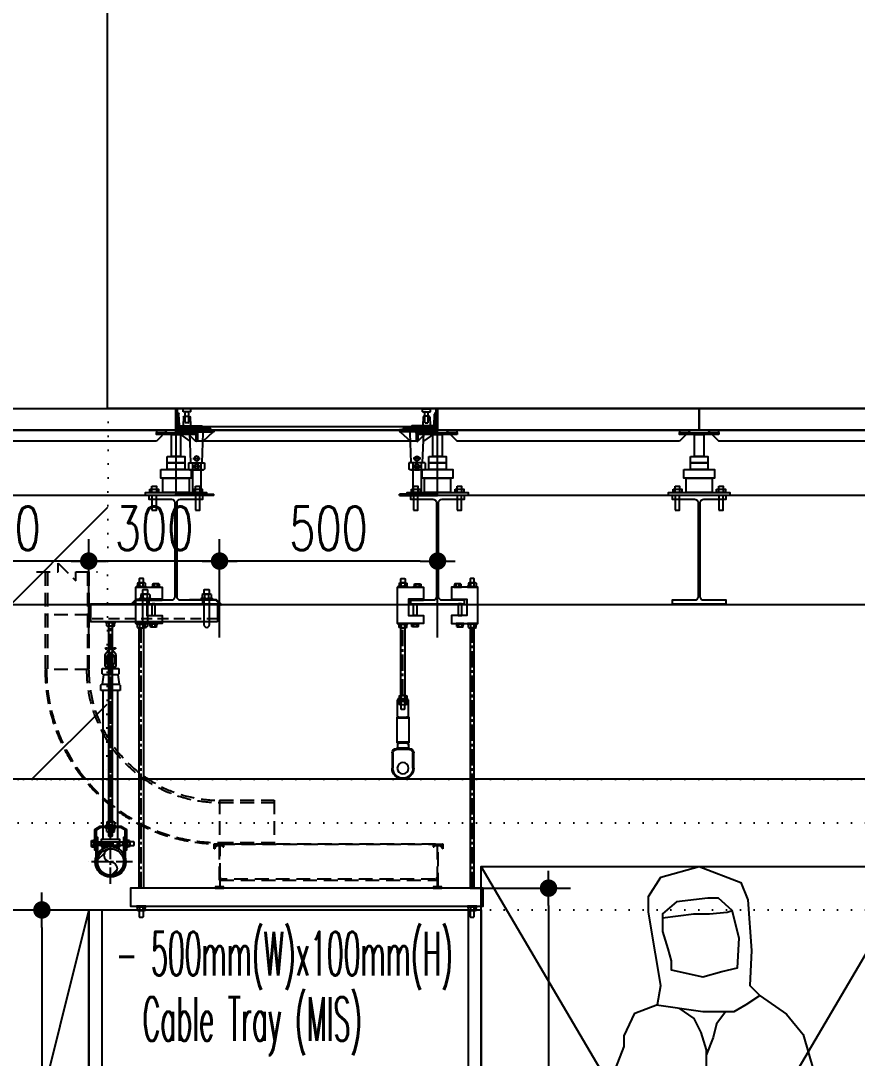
# Model space of a CAD drawing. Header units: millimetres. Extents: x -192235 to 515711, y 45168 to 947868.
# Drawn here: x 142844 to 144763, y 465210 to 467589 of the extents above; entities that cross this region are included whole.
import ezdxf
from ezdxf.enums import TextEntityAlignment as Align

# ---------------------------------------------------------------- set-up
doc = ezdxf.new("R2010")
doc.units = ezdxf.units.MM
doc.header["$LTSCALE"] = 1000
doc.header["$PDMODE"] = 1
for name, pattern in [('CENTER2', [1.125, 0.75, -0.125, 0.125, -0.125]), ('DOT2', [3.175, 0, -3.175]), ('HIDDEN', [0.375, 0.25, -0.125]), ('HIDDEN2', [4.7625, 3.175, -1.5875]), ('TPH12-SEC-@20-1$0$CENTERK5', [6.916, 6.667, -0.083, 0.083, -0.083])]:
    doc.linetypes.add(name, pattern=pattern)
for name, color, linetype in [('0-LEVEL LINE', 4, 'DOT2'), ('0-tool', 1, 'Continuous'), ('eq-IT', 140, 'Continuous'), ('FS-EQ', 10, 'Continuous'), ('FS-LINE', 10, 'Continuous'), ('FS-Support-1', 2, 'Continuous'), ('Hook-up', 130, 'HIDDEN2'), ('LED-Light-L25', 7, 'Continuous'), ('LIGHTING', 2, 'Continuous'), ('LIGHTING-W', 7, 'Continuous'), ('M-DIM', 1, 'Continuous'), ('M-TXT', 3, 'Continuous'), ('man', 7, 'Continuous'), ('SM-SEC-Cm$0$SUPPORT', 2, 'Continuous'), ('SUPPORT', 2, 'Continuous'), ('TPH12-SEC-@20-1$0$H-SIN', 252, 'TPH12-SEC-@20-1$0$CENTERK5'), ('TPH12-SEC-@20-1$0$KABE1', 252, 'Continuous'), ('TPH12-SEC-@20-1$0$SIAGE1', 252, 'Continuous'), ('TPH12-SEC-@20-1$0$STEEL-NEDA', 252, 'Continuous'), ('TPH12-SEC-@20-1$0$STEEL3', 252, 'Continuous'), ('TPH12-SEC-@20-1$0$TEXT2', 252, 'Continuous'), ('TPH12-SEC-@20-1$0$フリーアクセス', 252, 'Continuous'), ('WY-J-D', 2, 'Continuous'), ('WY-J-U', 2, 'Continuous'), ('YCD-Xfa-Sec-24$0$Raised Floor', 1, 'Continuous')]:
    doc.layers.add(name, color=color, linetype=linetype)
doc.styles.add('aa-txt', font='simplex.shx', dxfattribs={"width": 0.7, "bigfont": 'chineset.shx'})
doc.styles.add('ROMAND', font='romand', dxfattribs={"height": 5})
doc.styles.add('TPH12-SEC-@20-1$0$TEXT', font='romans.shx', dxfattribs={"width": 0.85, "bigfont": 'BIGFONT.shx'})
doc.dimstyles.new('50-DIM', dxfattribs={"dimscale": 50, "dimtxt": 2, "dimasz": 0.8, "dimexe": 1, "dimexo": 1, "dimgap": 0.5, "dimtad": 1, "dimdec": 0, "dimdsep": 46, "dimtxsty": 'aa-txt', "dimblk": 'DOT', "dimcen": 5, "dimclrd": 256, "dimclre": 256, "dimclrt": 256, "dimadec": 0, "dimazin": 0, "dimtfac": 1, "dimtdec": 0, "dimtix": 1, "dimtmove": 2, "dimatfit": 3, "dimldrblk": 'DOT', "dimfxl": 1, "dimtolj": 1, "dimtzin": 0, "dimarcsym": 0})

# ---------------------------------------------------------------- blocks, each defined once
blk = doc.blocks.new('TPH12-SEC-@20-1$0$ペデスタルB')
at = {"layer": 'TPH12-SEC-@20-1$0$フリーアクセス'}
for p, q in [((-31, -1), (-30, 0)), ((-30, 0), (-14, 0)), ((-14, 0), (-13, -1)), ((-31, -1), (-13, -1)), ((-31, -8), (-31, -1)), ((-31, -8), (-13, -8)), ((-29.6, -19.9), (-30.4, -39)), ((-16.4, -18), (-27.6, -18)), ((-26, -10.5), (-25.5, -10)), ((-26, -32), (-26, -10.5)), ((-25.5, -10), (-25.5, -8.4)), ((-18.4, -10), (-18.4, -8.4)), ((-18, -10.5), (-18.4, -10)), ((-18, -32), (-18, -10.5)), ((-14.4, -19.9), (-13.6, -39)), ((-13, -8), (-13, -1)), ((-4.7, -39), (-3.6, -12.9)), ((0, -42.6), (0, 0)), ((0, 0), (3.2, 0)), ((0, -40), (0, -0.5)), ((3.2, 0), (3.2, -42.6)), ((-3.2, -45.8), (-76.8, -45.8)), ((-76.8, -49), (-76.8, -45.8)), ((-25, -33), (-26, -32)), ((-25, -33), (-19, -33)), ((-18, -32), (-19, -33)), ((-84, -49), (-84, -52)), ((3.2, -49), (-84, -49)), ((3.2, -50), (-84, -50)), ((1.2, -54), (-82.2, -54)), ((-81.7, -54.2), (-59.1, -74.7)), ((-76.8, -49), (-3.3, -49)), ((-57, -125), (-59.4, -55.9)), ((-46, -56), (-46, -74)), ((-42, -56), (-42, -74)), ((-31, -125), (-28.6, -55.9)), ((1.2, -54), (-28.9, -74.7)), ((3.2, -52), (3.2, -49)), ((-35.3, -115), (-52.6, -115)), ((-49, -112.1), (-44, -109.2)), ((-49, -117.9), (-49, -112.1)), ((-44, -120.7), (-49, -117.9)), ((-44, -109.2), (-39, -112.1)), ((-39, -117.9), (-44, -120.7)), ((-39, -112.1), (-39, -117.9)), ((-62.5, -125), (-62.5, -139.5)), ((-25.5, -125), (-62.5, -125)), ((-59.9, -141), (-62.5, -139.5)), ((-28.1, -141), (-59.9, -141)), ((-53.5, -125), (-53.5, -139.4)), ((-53.5, -141), (-53.5, -193.8)), ((-53, -133), (-35.1, -133)), ((-49, -130.1), (-44, -127.2)), ((-49, -135.9), (-49, -130.1)), ((-44, -138.7), (-49, -135.9)), ((-44, -127.2), (-39, -130.1)), ((-39, -135.9), (-44, -138.7)), ((-39, -130.1), (-39, -135.9)), ((-34.5, -125), (-34.5, -139.4)), ((-34.5, -141), (-34.5, -193.8)), ((-28.1, -141), (-25.5, -139.5)), ((-25.5, -125), (-25.5, -139.5)), ((-84, -200), (-84, -196.8)), ((3.2, -196.8), (-84, -196.8)), ((-84, -200), (3.2, -200)), ((-56.5, -196.8), (-53.5, -193.8)), ((-53.5, -193.8), (-34.5, -193.8)), ((-31.5, -196.8), (-34.5, -193.8)), ((3.2, -200), (3.2, -196.8))]:
    blk.add_line(p, q, dxfattribs=at)
blk.add_lwpolyline([(-4, -40), (-56, -40), (-56, -46), (-4, -46)], close=True, dxfattribs=at)
for centre in [(-44, -115), (-44, -133)]:
    blk.add_circle(centre, 4.98, dxfattribs=at)
for centre, radius, start, end in [((-27.6, -20), 2, 90, 177.5), ((-25.9, -8.4), 0.4, 0, 90), ((-18, -8.4), 0.4, 90, 180), ((-16.4, -20), 2, 2.5, 90), ((-0.6, -13), 3, 90, 177.5), ((-31.4, -39), 1, 270, 357.5), ((-12.6, -39), 1, 182.5, 270), ((-5.7, -39), 1, 270, 357.5), ((-3.2, -42.6), 3.2, 270, 0), ((-3.2, -42.6), 6.4, 270, 0), ((-82, -52), 2, 180, 270), ((-82.4, -55), 1, 47.9554, 82.0191), ((-61.4, -56), 2, 2, 90), ((-48, -56), 2, 0, 90), ((-40, -56), 2, 90, 180), ((-26.6, -56), 2, 90, 178), ((1.2, -52), 2, 270, 0), ((-72.5, -75.4), 1, 2, 47.9554), ((-44, -74), 2, 180, 270), ((-44, -74), 2, 270, 0), ((-28.3, -75.4), 1, 132.0446, 178), ((-58, -134), 7.03, 270, 309.8217), ((-44, -112.5), 28.5, 250.5288, 289.4712), ((-30, -134), 7.03, 230.1783, 270)]:
    blk.add_arc(centre, radius, start, end, dxfattribs=at)
blk = doc.blocks.new('TPH12-SEC-@20-1')
at = {"layer": 'TPH12-SEC-@20-1$0$H-SIN'}
blk.add_line((83854.8, 466700), (201769.6, 466700), dxfattribs=at)
at = {"layer": 'TPH12-SEC-@20-1$0$KABE1'}
blk.add_lwpolyline([(140800, 466700), (143200, 466700), (143200, 466500), (140800, 466500)], close=True, dxfattribs=at)
blk.add_lwpolyline([(146800, 466700), (146800, 466500), (143800, 466500), (143800, 466700), (146800, 466700)], dxfattribs=at)
at = {"layer": 'TPH12-SEC-@20-1$0$SIAGE1'}
blk.add_line((143800, 466700), (143200, 466700), dxfattribs=at)
at = {"layer": 'TPH12-SEC-@20-1$0$STEEL-NEDA'}
for points in [[(143262, 466500), (143138, 466500), (143138, 466492), (143189.5, 466492, -0.414214), (143197.5, 466484), (143197.5, 466268, -0.414214), (143189.5, 466260), (143138, 466260), (143138, 466252), (143262, 466252), (143262, 466260), (143210.5, 466260, -0.414214), (143202.5, 466268), (143202.5, 466484, -0.414214), (143210.5, 466492), (143262, 466492)], [(143862, 466500), (143738, 466500), (143738, 466492), (143789.5, 466492, -0.414214), (143797.5, 466484), (143797.5, 466268, -0.414214), (143789.5, 466260), (143738, 466260), (143738, 466252), (143862, 466252), (143862, 466260), (143810.5, 466260, -0.414214), (143802.5, 466268), (143802.5, 466484, -0.414214), (143810.5, 466492), (143862, 466492)], [(144462, 466500), (144338, 466500), (144338, 466492), (144389.5, 466492, -0.414214), (144397.5, 466484), (144397.5, 466268, -0.414214), (144389.5, 466260), (144338, 466260), (144338, 466252), (144462, 466252), (144462, 466260), (144410.5, 466260, -0.414214), (144402.5, 466268), (144402.5, 466484, -0.414214), (144410.5, 466492), (144462, 466492)]]:
    blk.add_lwpolyline(points, format="xyb", close=True, dxfattribs=at)
at = {"layer": 'TPH12-SEC-@20-1$0$STEEL3'}
for p, q in [((145000, 466250), (130000, 466250)), ((145000, 466250), (137200, 466250)), ((145000, 465850), (130000, 465850))]:
    blk.add_line(p, q, dxfattribs=at)
at = {"layer": 'TPH12-SEC-@20-1$0$フリーアクセス'}
blk.add_line((143800, 466658), (143200, 466658), dxfattribs=at)
at = {"layer": 'TPH12-SEC-@20-1$0$フリーアクセス', "xscale": -1}
blk.add_blockref('TPH12-SEC-@20-1$0$ペデスタルB', (143203.2, 466700), dxfattribs=at)
at = {"layer": 'TPH12-SEC-@20-1$0$フリーアクセス'}
blk.add_blockref('TPH12-SEC-@20-1$0$ペデスタルB', (143796.8, 466700), dxfattribs=at)
at = {"layer": 'TPH12-SEC-@20-1$0$TEXT2', "style": 'TPH12-SEC-@20-1$0$TEXT', "width": 0.85}
blk.add_text('2F Return Plenum', height=1200, dxfattribs=at).set_placement((144226.8, 464875), align=Align.MIDDLE_CENTER)
blk = doc.blocks.new('DOT')
at = {"color": 0}
blk.add_line((-1, 0), (1, 0), dxfattribs=at)
at = {"color": 3, "const_width": 0.5}
blk.add_lwpolyline([(-0.25, 0, 1), (0.25, 0, 1)], format="xyb", close=True, dxfattribs=at)
blk = doc.blocks.new('*D186')
at = {"layer": 'DEFPOINTS', "color": 0, "transparency": 16777216}
for p in [(142667.5, 465550), (142667.5, 463950), (142892.5, 463950)]:
    blk.add_point(p, dxfattribs=at)
at = {"layer": 'M-DIM', "lineweight": -2, "transparency": 16777216}
for p, q in [((142717.5, 465550), (142942.5, 465550)), ((142892.5, 465510), (142892.5, 463990)), ((142717.5, 463950), (142942.5, 463950))]:
    blk.add_line(p, q, dxfattribs=at)
at = {"layer": 'M-DIM', "lineweight": -2, "transparency": 16777216, "xscale": 40, "yscale": 40, "zscale": 40}
for p, rotation in [((142892.5, 465550), 90), ((142892.5, 463950), 270)]:
    blk.add_blockref('DOT', p, dxfattribs=dict(at, rotation=rotation))
at = {"layer": 'M-DIM', "transparency": 16777216, "insert": (142817.5, 464750), "char_height": 100, "attachment_point": 5, "rotation": 90, "style": 'aa-txt'}
blk.add_mtext('\\A1;1600', dxfattribs=at)
blk = doc.blocks.new('_Dot')
at = {"color": 0, "linetype": 'ByBlock', "lineweight": -2}
blk.add_line((-0.5, 0), (-1, 0), dxfattribs=at)
at = {"color": 0, "linetype": 'ByBlock', "const_width": 0.5}
blk.add_lwpolyline([(-0.25, 0, 1), (0.25, 0, 1)], format="xyb", close=True, dxfattribs=at)
blk = doc.blocks.new('Nut-M10')
for p, q in [((-10.9, 1.5), (-10.9, 0.5)), ((-8.7, 2.8), (-10.6, 2)), ((-10.4, 2), (10.4, 2)), ((-10.4, 0), (10.4, 0)), ((-8.7, 9.2), (-8.7, 2.8)), ((6.5, 10), (-6.5, 10)), ((-4.3, 9.2), (-4.3, 2.8)), ((4.3, 2.8), (4.3, 9.2)), ((8.7, 9.2), (8.7, 2.8)), ((8.7, 2.8), (10.6, 2)), ((10.9, 1.5), (10.9, 0.5))]:
    blk.add_line(p, q)
for centre, radius, start, end in [((-10.4, 1.5), 0.5, 90, 180), ((-10.4, 0.5), 0.5, 180, 270), ((-6.5, 6.7), 3.33, 49.441, 130.559), ((-6.5, 5.3), 3.33, 229.441, 310.559), ((0, -2.1), 12.1, 69.065, 110.935), ((0, 14.1), 12.1, 249.065, 290.935), ((6.5, 6.7), 3.33, 49.441, 130.559), ((6.5, 5.3), 3.33, 229.441, 310.559), ((10.4, 1.5), 0.5, 0, 90), ((10.4, 0.5), 0.5, 270, 0)]:
    blk.add_arc(centre, radius, start, end)
blk = doc.blocks.new('Nut-M8')
for p, q in [((-8.9, 1.2), (-8.9, 0.4)), ((-7.5, 2.2), (-8.7, 1.5)), ((-8.5, 1.6), (8.6, 1.6)), ((-8.5, 0), (8.6, 0)), ((-7.5, 7.3), (-7.5, 2.2)), ((5.6, 8), (-5.6, 8)), ((-3.8, 7.3), (-3.8, 2.2)), ((3.8, 2.2), (3.8, 7.3)), ((7.5, 7.3), (7.5, 2.2)), ((7.5, 2.2), (8.7, 1.5)), ((9, 1.2), (9, 0.4))]:
    blk.add_line(p, q)
for centre, radius, start, end in [((-8.5, 1.2), 0.4, 90, 180), ((-8.5, 0.4), 0.4, 180, 270), ((-5.6, 5), 3.03, 51.7868, 128.2132), ((-5.6, 4.6), 3.03, 231.7868, 308.2132), ((0, -3.2), 11.2, 70.3471, 109.6529), ((0, 12.8), 11.2, 250.3471, 289.6529), ((5.6, 5), 3.03, 51.7868, 128.2132), ((5.6, 4.6), 3.03, 231.7868, 308.2132), ((8.6, 1.2), 0.4, 0, 90), ((8.6, 0.4), 0.4, 270, 0)]:
    blk.add_arc(centre, radius, start, end)
blk = doc.blocks.new('HG-S-r')
blk.add_lwpolyline([(0.87, 5), (0.77, 4.9), (0.77, 4), (1.73, 4), (1.73, 4.9), (1.63, 5)], close=True)
blk.add_lwpolyline([(-0.5, 0.3), (0, 0.3), (0, -3.5), (-3.5, -3.5), (-3.5, -5.3), (2.5, -5.3), (2.5, 3), (-3.5, 3), (-3.5, 0.3), (-0.5, 0.3), (-0.5, 0), (-3.5, 0), (-3.5, 0.3)])
at = {"xscale": 0.1, "yscale": 0.1, "zscale": 0.1}
for name, p in [('Nut-M8', (-2.1, 3)), ('Nut-M10', (1.25, 3))]:
    blk.add_blockref(name, p, dxfattribs=at)
at = {"xscale": 0.1, "yscale": 0.1, "zscale": 0.1, "rotation": 180}
for name, p in [('Nut-M8', (-1.55, -5.3)), ('Nut-M10', (1.25, -5.3))]:
    blk.add_blockref(name, p, dxfattribs=at)
blk = doc.blocks.new('HG-S-l')
blk.add_lwpolyline([(-1.63, 5), (-1.73, 4.9), (-1.73, 4), (-0.77, 4), (-0.77, 4.9), (-0.87, 5)], close=True)
blk.add_lwpolyline([(0.5, 0.3), (0, 0.3), (0, -3.5), (3.5, -3.5), (3.5, -5.3), (-2.5, -5.3), (-2.5, 3), (3.5, 3), (3.5, 0.3), (0.5, 0.3), (0.5, 0), (3.5, 0), (3.5, 0.3)])
at = {"xscale": 0.1, "yscale": 0.1, "zscale": 0.1}
for name, p in [('Nut-M10', (-1.25, 3)), ('Nut-M8', (2.1, 3))]:
    blk.add_blockref(name, p, dxfattribs=at)
at = {"xscale": 0.1, "yscale": 0.1, "zscale": 0.1, "rotation": 180}
for name, p in [('Nut-M10', (-1.25, -5.3)), ('Nut-M8', (1.55, -5.3))]:
    blk.add_blockref(name, p, dxfattribs=at)
blk = doc.blocks.new('*D188')
at = {"layer": 'DEFPOINTS', "color": 0, "transparency": 16777216}
for p in [(143300, 466350), (143300, 466125), (143800, 466125)]:
    blk.add_point(p, dxfattribs=at)
at = {"layer": 'M-DIM', "lineweight": -2, "transparency": 16777216}
for p, q in [((143300, 466175), (143300, 466400)), ((143800, 466175), (143800, 466400)), ((143760, 466350), (143340, 466350))]:
    blk.add_line(p, q, dxfattribs=at)
at = {"layer": 'M-DIM', "lineweight": -2, "transparency": 16777216, "xscale": 40, "yscale": 40, "zscale": 40, "rotation": 180}
blk.add_blockref('DOT', (143300, 466350), dxfattribs=at)
at = {"layer": 'M-DIM', "lineweight": -2, "transparency": 16777216, "xscale": 40, "yscale": 40, "zscale": 40}
blk.add_blockref('DOT', (143800, 466350), dxfattribs=at)
at = {"layer": 'M-DIM', "transparency": 16777216, "insert": (143550, 466425), "char_height": 100, "attachment_point": 5, "style": 'aa-txt'}
blk.add_mtext('\\A1;500', dxfattribs=at)
blk = doc.blocks.new('*D189')
at = {"layer": 'DEFPOINTS', "color": 0, "transparency": 16777216}
for p in [(143829.5, 465600), (143829.5, 463950), (144054.5, 463950)]:
    blk.add_point(p, dxfattribs=at)
at = {"layer": 'M-DIM', "lineweight": -2, "transparency": 16777216}
for p, q in [((143879.5, 465600), (144104.5, 465600)), ((144054.5, 465560), (144054.5, 463990)), ((143879.5, 463950), (144104.5, 463950))]:
    blk.add_line(p, q, dxfattribs=at)
at = {"layer": 'M-DIM', "lineweight": -2, "transparency": 16777216, "xscale": 40, "yscale": 40, "zscale": 40}
for p, rotation in [((144054.5, 465600), 90), ((144054.5, 463950), 270)]:
    blk.add_blockref('DOT', p, dxfattribs=dict(at, rotation=rotation))
at = {"layer": 'M-DIM', "transparency": 16777216, "insert": (143979.5, 464775), "char_height": 100, "attachment_point": 5, "rotation": 90, "style": 'aa-txt'}
blk.add_mtext('\\A1;1650', dxfattribs=at)
blk = doc.blocks.new('*D190')
at = {"layer": 'DEFPOINTS', "color": 0, "transparency": 16777216}
for p in [(143000, 466350), (143000, 466125), (143300, 466125)]:
    blk.add_point(p, dxfattribs=at)
at = {"layer": 'M-DIM', "lineweight": -2, "transparency": 16777216}
for p, q in [((143000, 466175), (143000, 466400)), ((143300, 466175), (143300, 466400)), ((143260, 466350), (143040, 466350))]:
    blk.add_line(p, q, dxfattribs=at)
at = {"layer": 'M-DIM', "lineweight": -2, "transparency": 16777216, "xscale": 40, "yscale": 40, "zscale": 40, "rotation": 180}
blk.add_blockref('DOT', (143000, 466350), dxfattribs=at)
at = {"layer": 'M-DIM', "lineweight": -2, "transparency": 16777216, "xscale": 40, "yscale": 40, "zscale": 40}
blk.add_blockref('DOT', (143300, 466350), dxfattribs=at)
at = {"layer": 'M-DIM', "transparency": 16777216, "insert": (143150, 466425), "char_height": 100, "attachment_point": 5, "style": 'aa-txt'}
blk.add_mtext('\\A1;300', dxfattribs=at)
blk = doc.blocks.new('*D191')
at = {"layer": 'DEFPOINTS', "color": 0, "transparency": 16777216}
for p in [(142600, 466350), (142600, 466125), (143000, 466125)]:
    blk.add_point(p, dxfattribs=at)
at = {"layer": 'M-DIM', "lineweight": -2, "transparency": 16777216}
for p, q in [((142600, 466175), (142600, 466400)), ((143000, 466175), (143000, 466400)), ((142960, 466350), (142640, 466350))]:
    blk.add_line(p, q, dxfattribs=at)
at = {"layer": 'M-DIM', "lineweight": -2, "transparency": 16777216, "xscale": 40, "yscale": 40, "zscale": 40, "rotation": 180}
blk.add_blockref('DOT', (142600, 466350), dxfattribs=at)
at = {"layer": 'M-DIM', "lineweight": -2, "transparency": 16777216, "xscale": 40, "yscale": 40, "zscale": 40}
blk.add_blockref('DOT', (143000, 466350), dxfattribs=at)
at = {"layer": 'M-DIM', "transparency": 16777216, "insert": (142800, 466425), "char_height": 100, "attachment_point": 5, "style": 'aa-txt'}
blk.add_mtext('\\A1;400', dxfattribs=at)
blk = doc.blocks.new('SP-H-1')
at = {"layer": 'FS-EQ'}
for p, q in [((-1.21, 9.66), (-1.21, 9.57)), ((-1.21, 9.66), (-1.13, 9.66)), ((-1.21, 9.57), (-1.13, 9.57)), ((-1.13, 9.66), (-1.13, 9.57)), ((-1.13, 9.63), (-1.13, 9.57)), ((-0.99, 9.62), (-0.77, 9.61)), ((-0.99, 9.62), (-0.99, 9.53)), ((-0.99, 9.53), (-0.77, 9.52)), ((-0.83, 9.7), (0.83, 9.7)), ((-0.77, 9.61), (-0.77, 9.52)), ((-0.62, 9.61), (-0.35, 9.61)), ((-0.62, 9.61), (-0.62, 9.52)), ((-0.62, 9.52), (-0.35, 9.52)), ((-0.35, 9.61), (-0.35, 9.52)), ((-0.14, 9.6), (-0.13, 9.66)), ((-0.14, 9.61), (0.14, 9.61)), ((-0.14, 9.61), (-0.14, 9.52)), ((-0.14, 9.52), (0.14, 9.52)), ((0.14, 9.6), (0.13, 9.66)), ((0.14, 9.61), (0.14, 9.52)), ((0.35, 9.61), (0.35, 9.52)), ((0.62, 9.61), (0.35, 9.61)), ((0.62, 9.52), (0.35, 9.52)), ((0.62, 9.61), (0.62, 9.52)), ((0.99, 9.62), (0.77, 9.61)), ((0.77, 9.61), (0.77, 9.52)), ((0.99, 9.53), (0.77, 9.52)), ((0.99, 9.62), (0.99, 9.53)), ((1.13, 9.66), (1.13, 9.57)), ((1.22, 9.66), (1.13, 9.66)), ((1.13, 9.63), (1.13, 9.57)), ((1.22, 9.57), (1.13, 9.57)), ((1.22, 9.66), (1.22, 9.57)), ((1.22, 9.6), (1.22, 9.57)), ((-1.25, 5.5), (-1.25, 8.29)), ((-1.24, 8.35), (-0.45, 9.3)), ((-1.02, 6.2), (-1.24, 8.25)), ((-0.9, 8.07), (-0.9, 6.2)), ((-0.3, 8.55), (-0.79, 7.9)), ((-0.32, 8.6), (0.32, 8.6)), ((-0.3, 8.55), (0.3, 8.55)), ((-0.25, 8.16), (-0.25, 6.4)), ((0.25, 8.16), (0.25, 6.4)), ((0.3, 8.55), (0.79, 7.9)), ((1.24, 8.35), (0.45, 9.3)), ((0.9, 8.1), (0.9, 6.2)), ((1.03, 6.2), (1.24, 8.25)), ((1.25, 5.5), (1.25, 8.29)), ((-1.9, 5.1), (1.9, 5.1)), ((-1.25, 5.5), (1.25, 5.5)), ((-1.02, 6.2), (1.03, 6.2)), ((-0.6, 5.5), (-0.6, 6.4)), ((-0.6, 6.4), (0.6, 6.4)), ((0.6, 5.5), (0.6, 6.4))]:
    blk.add_line(p, q, dxfattribs=at)
for centre, radius, start, end in [((-0.93, 8.75), 0.955, 84.0829, 107.6622), ((-0.92, 9.1), 0.592, 87.634, 110.8646), ((-0.74, 9.01), 0.681, 107.7143, 125.0736), ((-0.75, 9.26), 0.433, 91.8537, 123.1257), ((-0.83, 9.35), 0.347, 78.6251, 99.8563), ((-0.49, 9.38), 0.315, 104.4487, 153.9759), ((-0.6, 9.46), 0.226, 88.1263, 139.7268), ((-0.46, 9.49), 0.204, 100.0382, 141.9173), ((-0.56, 8.91), 0.784, 84.9677, 92.2638), ((-0.26, 9.6), 0.0861, 105.0543, 169.5675), ((-0.09, 9.48), 0.262, 131.7568, 170.5499), ((-0.23, 9.53), 0.161, 53.7998, 110.9693), ((-0.21, 9.56), 0.123, 53.4161, 115.819), ((0.23, 9.53), 0.161, 69.0307, 126.2002), ((0.21, 9.56), 0.123, 64.181, 126.5839), ((0.09, 9.48), 0.262, 9.4501, 48.2432), ((0.26, 9.6), 0.0861, 10.4325, 74.9457), ((0.56, 8.91), 0.784, 87.7362, 95.0323), ((0.46, 9.49), 0.204, 38.0827, 79.9618), ((0.49, 9.38), 0.315, 26.0241, 75.5513), ((0.6, 9.46), 0.226, 40.2732, 91.8737), ((0.83, 9.35), 0.347, 80.1437, 101.3749), ((0.75, 9.26), 0.433, 56.8743, 88.1463), ((0.93, 8.75), 0.955, 72.3378, 95.9171), ((0.92, 9.1), 0.592, 69.1354, 92.366), ((0.74, 9.01), 0.681, 54.9264, 72.2857), ((-1.11, 8.29), 0.139, 157.0298, 197.1193), ((-0.51, 7.64), 0.388, 136.5249, 182.9908), ((2.27, 9.44), 2.72, 178.7323, 199.1653), ((0, 8.12), 0.254, 10.4828, 169.5172), ((-0.03, 8.43), 0.184, 139.0501, 221.9684), ((0.03, 8.43), 0.184, 318.6569, 40.9499), ((-2.27, 9.44), 2.72, 340.8347, 1.2677), ((0.51, 7.64), 0.388, 357.0092, 43.4751), ((1.11, 8.29), 0.139, 342.8807, 22.9702), ((-1.24, 5.27), 0.303, 326.9119, 50.7686), ((1.33, 5.25), 0.371, 138.0713, 204.2482)]:
    blk.add_arc(centre, radius, start, end, dxfattribs=at)
at = {"layer": 'FS-LINE'}
for p, q in [((-1.9, 3.85), (-1.9, 5.1)), ((-1.9, 5.1), (1.9, 5.1)), ((1.9, 5.1), (1.9, 3.85)), ((-1.65, 3.6), (-1.95, 1.5)), ((-1.9, 3.85), (-1.65, 3.6)), ((1.9, 3.85), (1.65, 3.6)), ((1.65, 3.6), (1.95, 1.5)), ((-2.2, 1.25), (-1.95, 1.5)), ((-2.2, 0), (-2.2, 1.25)), ((2.2, 0), (-2.2, 0)), ((2.2, 1.25), (1.95, 1.5)), ((2.2, 1.25), (2.2, 0))]:
    blk.add_line(p, q, dxfattribs=at)
for points in [[(1.65, 3.6), (-1.65, 3.6)], [(-1.95, 1.5), (1.95, 1.5)]]:
    blk.add_lwpolyline(points, dxfattribs=at)
at = {"layer": 'FS-EQ', "style": 'ROMAND'}
blk.add_text('V27', height=0.35, rotation=180, dxfattribs=at).set_placement((0.01, 5.84), align=Align.MIDDLE)
blk = doc.blocks.new('Nut-M12')
for p, q in [((-13, 1.8), (-13, 0.6)), ((-10.4, 3.3), (-12.6, 2.3)), ((-12.4, 2.4), (12.4, 2.4)), ((-12.4, 0), (12.4, 0)), ((-10.4, 11), (-10.4, 3.3)), ((7.8, 12), (-7.8, 12)), ((-5.2, 11), (-5.2, 3.3)), ((5.2, 3.3), (5.2, 11)), ((10.4, 11), (10.4, 3.3)), ((10.4, 3.3), (12.6, 2.3)), ((13, 1.8), (13, 0.6))]:
    blk.add_line(p, q)
for centre, radius, start, end in [((-12.4, 1.8), 0.6, 90, 180), ((-12.4, 0.6), 0.6, 180, 270), ((-7.8, 8), 4.03, 49.8296, 130.1704), ((-7.8, 6.4), 4.03, 229.8296, 310.1704), ((0, -2.7), 14.7, 69.2784, 110.7216), ((0, 17.1), 14.7, 249.2784, 290.7216), ((7.8, 8), 4.03, 49.8296, 130.1704), ((7.8, 6.4), 4.03, 229.8296, 310.1704), ((12.4, 1.8), 0.6, 0, 90), ((12.4, 0.6), 0.6, 270, 0)]:
    blk.add_arc(centre, radius, start, end)
blk = doc.blocks.new('FS-L25-L-150')
at = {"layer": 'FS-LINE'}
h = blk.add_hatch(dxfattribs=at)
h.set_pattern_fill('ANSI31', color=1, scale=15, style=0)
h.set_pattern_definition([(45, (139678.326, 401638.76), (-33.67596, 33.67596), [])])
edge = h.paths.add_edge_path()
edge.add_arc((175450, 465660.2), 30.2, 90, 270)
edge.add_arc((175450, 465645.1), 15.1, 270, 450)
edge.add_arc((175450, 465675.2), 15.1, 90, 270, ccw=False)
at = {"layer": 'FS-LINE', "color": 1, "linetype": 'CENTER2', "ltscale": 0.05}
for p, q in [((175450, 465710.3), (175450, 466150)), ((175450, 465610), (175450, 465710.3)), ((175500.2, 465660.2), (175399.8, 465660.2))]:
    blk.add_line(p, q, dxfattribs=at)
at = {"layer": 'FS-LINE'}
for p, q in [((175433.3, 465711.5), (175433.3, 466053)), ((175466.7, 465711.5), (175466.7, 466053)), ((175433.3, 465695.5), (175430.3, 465689)), ((175466.7, 465695.5), (175469.7, 465689))]:
    blk.add_line(p, q, dxfattribs=at)
blk.add_lwpolyline([(175428.5, 465695.5), (175471.5, 465695.5), (175471.5, 465711.5), (175428.5, 465711.5)], close=True, dxfattribs=at)
blk.add_lwpolyline([(175450, 465690.3, 1), (175450, 465660.2, -1), (175450, 465630, -1)], format="xyb", close=True, dxfattribs=at)
for radius in [35, 30.2]:
    blk.add_circle((175450, 465660.2), radius, dxfattribs=at)
at = {"layer": 'FS-Support-1', "linetype": 'HIDDEN', "ltscale": 0.1}
blk.add_line((175695.5, 466217.7), (175404.5, 466217.7), dxfattribs=at)
at = {"layer": 'FS-Support-1', "linetype": 'CENTER2', "ltscale": 0.05}
blk.add_line((175450, 465752), (175450, 466200.7), dxfattribs=at)
at = {"layer": 'FS-Support-1', "ltscale": 0.1}
blk.add_lwpolyline([(175695.5, 466210.7), (175404.5, 466210.7), (175404.5, 466252), (175695.5, 466252)], close=True, dxfattribs=at)
at = {"layer": 'FS-Support-1'}
for points in [[(175500.8, 466252.2), (175508.5, 466260), (175568.5, 466260), (175568.5, 466262), (175507.7, 466262), (175499.4, 466253.7), (175500.8, 466252.2)], [(175703.5, 466248), (175691.5, 466260), (175631.5, 466260), (175631.5, 466262), (175692.3, 466262), (175704.9, 466249.4), (175703.5, 466248)]]:
    blk.add_lwpolyline(points, dxfattribs=at)
for points in [[(175535.8, 466204.3), (175535.8, 466260), (175523.1, 466260), (175523.1, 466204.3, 1)], [(175676.8, 466204.3), (175676.8, 466260), (175664.1, 466260), (175664.1, 466204.3, 1)]]:
    blk.add_lwpolyline(points, format="xyb", close=True, dxfattribs=at)
blk.add_lwpolyline([(175445.2, 465752), (175454.8, 465752), (175454.8, 466200.7), (175445.2, 466200.7)], close=True, dxfattribs=at)
at = {"layer": 'SUPPORT', "linetype": 'CENTER2', "ltscale": 0.05}
blk.add_line((175419.8, 465702), (175480.2, 465702), dxfattribs=at)
at = {"layer": 'SUPPORT'}
for points in [[(175524.1, 466284), (175523.1, 466283), (175523.1, 466274), (175535.8, 466274), (175535.8, 466283), (175534.8, 466284)], [(175665.1, 466284), (175664.1, 466283), (175664.1, 466274), (175676.8, 466274), (175676.8, 466283), (175675.8, 466284)], [(175472.8, 465739), (175427.2, 465739), (175416.8, 465733), (175416.8, 465687), (175413.8, 465687), (175413.8, 465734.7), (175426.4, 465742), (175473.6, 465742), (175486.2, 465734.7), (175486.2, 465687), (175483.2, 465687), (175483.2, 465733)], [(175453.8, 465719), (175454.8, 465720), (175454.8, 465729), (175445.2, 465729), (175445.2, 465720), (175446.2, 465719)], [(175419.8, 465698.1), (175419.8, 465706), (175480.2, 465706), (175480.2, 465698.1)], [(175504.2, 465705), (175503.2, 465706), (175494.2, 465706), (175494.2, 465698.1), (175503.2, 465698.1), (175504.2, 465699.1)]]:
    blk.add_lwpolyline(points, close=True, dxfattribs=at)
blk.add_lwpolyline([(175483.2, 465660.2, -1), (175416.8, 465660.2), (175416.8, 465717), (175419.8, 465717), (175419.8, 465660.2, 1), (175480.2, 465660.2), (175480.2, 465717), (175483.2, 465717)], format="xyb", close=True, dxfattribs=at)
at = {"layer": 'FS-LINE', "xscale": 10, "yscale": 10, "zscale": 10}
blk.add_blockref('SP-H-1', (175450, 466053), dxfattribs=at)
at = {"layer": 'SUPPORT'}
for name, p in [('Nut-M12', (175529.5, 466262)), ('Nut-M12', (175670.5, 466262)), ('Nut-M10', (175450, 465742))]:
    blk.add_blockref(name, p, dxfattribs=at)
for name, p, rotation in [('Nut-M10', (175450, 466210.7), 180), ('Nut-M10', (175450, 465739), 180), ('Nut-M8', (175413.8, 465702), 90), ('Nut-M8', (175486.2, 465702), 270)]:
    blk.add_blockref(name, p, dxfattribs=dict(at, rotation=rotation))
blk = doc.blocks.new('SP-L25-25')
at = {"layer": 'FS-LINE'}
blk.add_blockref('FS-L25-L-150', (-32400, 0), dxfattribs=at)
blk = doc.blocks.new('IT-L25-s')
at = {"layer": 'eq-IT'}
for p, q in [((30, 1600), (30, 0)), ((870, 1600), (870, 0)), ((-30, 830), (-30, 955)), ((-20, 830), (-20, 955)), ((0, 952.5), (-20, 952.5)), ((900, 952.5), (920, 952.5)), ((920, 830), (920, 955)), ((930, 830), (930, 955)), ((0, 947.5), (-20, 947.5)), ((900, 947.5), (920, 947.5))]:
    blk.add_line(p, q, dxfattribs=at)
blk.add_lwpolyline([(0, 1600), (900, 1600), (900, 0), (0, 0)], close=True, dxfattribs=at)
for centre, start, end in [((-25, 955), 0, 180), ((925, 955), 0, 180), ((-25, 830), 180, 0), ((925, 830), 180, 0)]:
    blk.add_arc(centre, 5, start, end, dxfattribs=at)
at = {"layer": 'eq-IT', "style": 'aa-txt', "width": 0.55}
blk.add_text('IT Rack', height=200, dxfattribs=at).set_placement((450, 420), align=Align.CENTER)
blk = doc.blocks.new('Man-170-C')
for points in [[(17.99, 67.27), (17.99, 66.39), (17.99, 59.57), (17.99, 54.37), (17.99, 45.58), (19.59, 42.78), (19.59, 35.99), (19.59, 26.77), (19.59, 20.78), (21.59, 17.58), (21.99, 12.39), (20.39, 9.99), (15.59, 9.59), (11.19, 7.59), (6.4, 10.39), (3.6, 15.98), (1.2, 22.78), (2.4, 37.59), (1.2, 52.37), (-2, 70.39), (-2, 77.58), (-2, 73.98), (-1.2, 66.79), (0, 53.57), (-1.2, 51.58), (-2.4, 49.98), (-6, 41.59), (-7.2, 35.19), (-8, 25.17), (-8.79, 20.78), (-6.4, 14.38), (-7.6, 9.59), (-11.19, 8.79), (-16.39, 8.79), (-21.59, 8.79), (-24.79, 10.79), (-22.79, 16.38), (-22.39, 21.18), (-22.39, 27.57), (-19.59, 35.99), (-20.39, 43.58), (-19.19, 53.57), (-19.19, 57.17), (-17.19, 64.79), (-16.79, 70.79), (-16.79, 72.38), (-13.99, 84.77), (-12.79, 88.77), (-13.99, 93.16), (-15.59, 97.56), (-15.99, 101.95), (-15.99, 108.74), (-15.99, 115.14), (-13.99, 120.73), (-16.79, 110.34), (-16.79, 107.94), (-15.99, 102.75), (-17.59, 102.75), (-25.19, 102.75), (-27.58, 102.35), (-30.78, 101.55), (-33.58, 101.55), (-35.98, 101.15), (-39.18, 101.95), (-41.18, 103.15), (-42.38, 103.55), (-43.97, 105.95), (-43.97, 108.34), (-42.78, 112.34), (-40.78, 113.94), (-39.18, 113.94), (-36.38, 114.34), (-33.98, 113.14), (-23.19, 113.94), (-23.19, 115.54), (-22.79, 117.53), (-20.39, 118.73), (-20.39, 121.53), (-19.19, 123.53), (-17.19, 128.72), (-17.19, 131.12), (-14.79, 136.31), (-9.59, 138.31), (-8.79, 142.71), (-9.99, 149.9), (-11.59, 159.49), (-11.59, 163.08), (-8.79, 167.48), (0, 170), (9.59, 166.28), (11.19, 162.29), (11.99, 150.7), (11.59, 142.71), (13.99, 140.31), (20, 136.11), (23.87, 131.44), (30.01, 109.96), (29.98, 103.15), (27.98, 89.56), (23.73, 78.21), (21.87, 72.07), (21.6, 67.94), (16.79, 66.79), (13.59, 70.79), (15.19, 75.98), (13.19, 74.38), (11.99, 75.98), (17.33, 81.28), (19.3, 89.1), (19.99, 95.56), (21.59, 97.16), (20.79, 103.55), (18.39, 109.54), (16.79, 117.13), (16.79, 121.93), (17.19, 123.53)], [(-8.4, 158.19), (-1.2, 159.09), (2.4, 159.09), (6.4, 159.49), (7.6, 159.89), (4.4, 162.69), (2, 162.69), (-5.2, 161.89), (-8.4, 159.09), (-8.4, 155.09), (-7.2, 151.1), (-6.4, 148.3), (-6.4, 146.3), (0.8, 144.7), (5.2, 145.9), (8.79, 146.7), (9.19, 153.5), (7.6, 159.89)], [(-9.81, 138.23), (0.8, 136.71), (4.4, 136.71), (8, 136.71), (10.79, 138.31), (13.91, 140.39)], [(-4.66, 137.49), (-1.2, 135.12), (0.4, 131.92), (1.6, 127.92), (1.6, 120.33), (1.6, 115.14), (1.6, 107.15), (1.2, 101.55), (2.4, 98.75), (1.6, 95.16), (1.6, 93.56), (0.8, 90.76)], [(6.14, 136.71), (4, 133.92), (3.2, 130.72), (1.6, 126.72)], [(-42.88, 111.98), (-45.93, 113.2), (-48.73, 112), (-51.93, 112.4), (-54.33, 110.8), (-53.83, 107.87), (-52.27, 105.72), (-50.33, 104.41), (-47.93, 102.01), (-43.93, 102.81), (-41.13, 103.12)], [(21.5, 97.06), (21.56, 97.35)], [(19.2, 88.17), (16.79, 87.57), (9.99, 88.37), (5.6, 87.57), (-0.4, 87.17), (-4.8, 86.77), (-9.59, 86.77), (-13.11, 87.72)], [(-12.79, 89.17), (-4.8, 87.97), (0.8, 88.77), (5.6, 89.17), (8.79, 89.17), (14.79, 88.77), (18.79, 88.77), (19.27, 88.83)], [(7.61, 9.68), (6.8, 5.59), (6.8, 2.8), (9.19, 1.2), (11.59, 0.4), (14.79, 0), (18.39, 0.8), (20.79, 1.6), (21.59, 6.79), (20.26, 9.98)], [(-20.12, 8.79), (-21.19, 5.59), (-21.99, 2.4), (-21.19, 1.2), (-20.39, 0.8), (-18.39, 0), (-14.79, 0), (-11.19, 0), (-8, 0), (-7.6, 3.6), (-9.02, 9.27)]]:
    blk.add_lwpolyline(points)
blk = doc.blocks.new('YCD-Xfa-Sec-24')
at = {"layer": 'YCD-Xfa-Sec-24$0$Raised Floor'}
for points in [[(565600, 396700), (565000, 396700), (565000, 396650), (565600, 396650)], [(566200, 396700), (565600, 396700), (565600, 396650), (566200, 396650)], [(566800, 396700), (566200, 396700), (566200, 396650), (566800, 396650)], [(567400, 396700), (566800, 396700), (566800, 396650), (567400, 396650)], [(565045, 396625), (565555, 396625), (565580, 396650), (565020, 396650)], [(565555, 396650), (565645, 396650), (565645, 396645), (565555, 396645)], [(565555, 396640), (565645, 396640), (565645, 396645), (565555, 396645)], [(565610.5, 396640), (565589.5, 396640), (565589.5, 396590), (565610.5, 396590)], [(565645, 396625), (566155, 396625), (566180, 396650), (565620, 396650)], [(566155, 396650), (566245, 396650), (566245, 396645), (566155, 396645)], [(566155, 396640), (566245, 396640), (566245, 396645), (566155, 396645)], [(566210.5, 396640), (566189.5, 396640), (566189.5, 396590), (566210.5, 396590)], [(566245, 396625), (566755, 396625), (566780, 396650), (566220, 396650)], [(566755, 396650), (566845, 396650), (566845, 396645), (566755, 396645)], [(566755, 396640), (566845, 396640), (566845, 396645), (566755, 396645)], [(566810.5, 396640), (566789.5, 396640), (566789.5, 396590), (566810.5, 396590)], [(566845, 396625), (567355, 396625), (567380, 396650), (566820, 396650)], [(565620, 396590), (565580, 396590), (565580, 396575), (565620, 396575)], [(566220, 396590), (566180, 396590), (566180, 396575), (566220, 396575)], [(566820, 396590), (566780, 396590), (566780, 396575), (566820, 396575)], [(565635, 396560), (565565, 396560), (565565, 396540), (565635, 396540)], [(565620, 396575), (565580, 396575), (565580, 396560), (565620, 396560)], [(566235, 396560), (566165, 396560), (566165, 396540), (566235, 396540)], [(566220, 396575), (566180, 396575), (566180, 396560), (566220, 396560)], [(566835, 396560), (566765, 396560), (566765, 396540), (566835, 396540)], [(566820, 396575), (566780, 396575), (566780, 396560), (566820, 396560)], [(565630, 396540), (565570, 396540), (565570, 396507), (565630, 396507)], [(566230, 396540), (566170, 396540), (566170, 396507), (566230, 396507)], [(566830, 396540), (566770, 396540), (566770, 396507), (566830, 396507)], [(565560, 396515), (565540, 396515), (565540, 396507), (565560, 396507)], [(565555, 396522), (565545, 396522), (565545, 396507), (565555, 396507)], [(565660, 396515), (565640, 396515), (565640, 396507), (565660, 396507)], [(565655, 396522), (565645, 396522), (565645, 396507), (565655, 396507)], [(566160, 396515), (566140, 396515), (566140, 396507), (566160, 396507)], [(566155, 396522), (566145, 396522), (566145, 396507), (566155, 396507)], [(566260, 396515), (566240, 396515), (566240, 396507), (566260, 396507)], [(566255, 396522), (566245, 396522), (566245, 396507), (566255, 396507)], [(566760, 396515), (566740, 396515), (566740, 396507), (566760, 396507)], [(566755, 396522), (566745, 396522), (566745, 396507), (566755, 396507)], [(566860, 396515), (566840, 396515), (566840, 396507), (566860, 396507)], [(566855, 396522), (566845, 396522), (566845, 396507), (566855, 396507)], [(565530, 396500), (565670, 396500), (565670, 396507), (565530, 396507)], [(565555, 396467), (565545, 396467), (565545, 396500), (565555, 396500)], [(565655, 396467), (565645, 396467), (565645, 396500), (565655, 396500)], [(566130, 396500), (566270, 396500), (566270, 396507), (566130, 396507)], [(566155, 396467), (566145, 396467), (566145, 396500), (566155, 396500)], [(566255, 396467), (566245, 396467), (566245, 396500), (566255, 396500)], [(566730, 396500), (566870, 396500), (566870, 396507), (566730, 396507)], [(566755, 396467), (566745, 396467), (566745, 396500), (566755, 396500)], [(566855, 396467), (566845, 396467), (566845, 396500), (566855, 396500)]]:
    blk.add_lwpolyline(points, close=True, dxfattribs=at)
blk = doc.blocks.new('WY-J-U')
at = {"layer": 'WY-J-U'}
for p, q in [((-12.5, 42), (12.5, 42)), ((-12.5, 4.5), (-12.5, 42)), ((-12.5, 40.5), (12.5, 40.5)), ((12.5, 4.5), (12.5, 42)), ((-12.5, 4.5), (-10.5, 4.5)), ((-12.5, 1.5), (12.5, 1.5)), ((-12.5, 0), (-12.5, 1.5)), ((-12.5, 0), (12.5, 0)), ((-10.5, 1.5), (-10.5, 4.5)), ((10.5, 1.5), (10.5, 4.5)), ((10.5, 4.5), (12.5, 4.5)), ((12.5, 0), (12.5, 1.5))]:
    blk.add_line(p, q, dxfattribs=at)
blk = doc.blocks.new('LED-38W-W')
blk.add_circle((0, -45), 13)
at = {"layer": 'LIGHTING-W'}
for p, q in [((-15, 0), (15, 0)), ((-25, -45), (-25, -10)), ((-23, -45), (-23, -10)), ((-15, -2), (15, -2)), ((23, -10), (23, -45)), ((25, -10), (25, -45))]:
    blk.add_line(p, q, dxfattribs=at)
for centre, radius, start, end in [((-15, -10), 10, 90, 180), ((15, -10), 10, 0, 90), ((-15, -10), 8, 90, 180), ((15, -10), 8, 0, 90), ((0, -45), 25, 180, 0), ((0, -45), 23, 180, 0)]:
    blk.add_arc(centre, radius, start, end, dxfattribs=at)
blk = doc.blocks.new('Wireway-27x60')
at = {"layer": 'LIGHTING'}
for p, q in [((-13.5, 57.5), (-13.5, -2.5)), ((-10.5, 57.5), (-13.5, 57.5)), ((-13.5, 55), (13.5, 55)), ((-10.5, 56.5), (-12.5, 56.5)), ((-12.5, 56.5), (-12.5, 55)), ((-10.5, 57.5), (-10.5, 56.5)), ((13.5, 57.5), (10.5, 57.5)), ((10.5, 56.5), (10.5, 57.5)), ((12.5, 56.5), (10.5, 56.5)), ((12.5, 55), (12.5, 56.5)), ((13.5, -2.5), (13.5, 57.5)), ((-13.5, 0), (13.5, 0)), ((-12.5, 0), (-12.5, -1.5)), ((12.5, -1.5), (12.5, 0)), ((-13.5, -2.5), (-10.5, -2.5)), ((-12.5, -1.5), (-10.5, -1.5)), ((-10.5, -1.5), (-10.5, -2.5)), ((10.5, -1.5), (12.5, -1.5)), ((10.5, -2.5), (10.5, -1.5)), ((10.5, -2.5), (13.5, -2.5))]:
    blk.add_line(p, q, dxfattribs=at)
blk = doc.blocks.new('WY-J-D')
at = {"layer": 'WY-J-D'}
for p, q in [((12.5, 0), (-12.5, 0)), ((-12.5, 0), (-12.5, -1.5)), ((12.5, -1.5), (-12.5, -1.5)), ((-12.5, -4.5), (-12.5, -15)), ((-10.5, -4.5), (-12.5, -4.5)), ((12.5, -13.5), (-12.5, -13.5)), ((12.5, -15), (-12.5, -15)), ((-10.5, -1.5), (-10.5, -4.5)), ((10.5, -1.5), (10.5, -4.5)), ((12.5, -4.5), (10.5, -4.5)), ((12.5, 0), (12.5, -1.5)), ((12.5, -4.5), (12.5, -15))]:
    blk.add_line(p, q, dxfattribs=at)
blk = doc.blocks.new('LED-Light-L25')
at = {"layer": 'SM-SEC-Cm$0$SUPPORT'}
blk.add_lwpolyline([(139074.7375, 466042), (139084.2625, 466042), (139084.2625, 466197), (139074.7375, 466197)], close=True, dxfattribs=at)
at = {"layer": 'SUPPORT', "linetype": 'CENTER2', "ltscale": 0.05}
blk.add_line((139079.5, 466042), (139079.5, 466197), dxfattribs=at)
at = {"layer": 'SUPPORT'}
for points in [[(139048.53025, 466252), (139047.53025, 466251), (139047.53025, 466225), (139055.46975, 466225), (139055.46975, 466251), (139054.46975, 466252)], [(139075.7375, 466010.5), (139074.7375, 466011.5), (139074.7375, 466020.5), (139084.2625, 466020.5), (139084.2625, 466011.5), (139083.2625, 466010.5)]]:
    blk.add_lwpolyline(points, close=True, dxfattribs=at)
for name, p in [('WY-J-U', (139079.5, 465990)), ('Wireway-27x60', (139079.5, 465935)), ('WY-J-D', (139079.5, 465935)), ('LED-38W-W', (139079.5, 465920))]:
    blk.add_blockref(name, p)
at = {"layer": 'SUPPORT', "xscale": 10, "yscale": 10, "zscale": 10}
blk.add_blockref('HG-S-r', (139067, 466260), dxfattribs=at)
at = {"layer": 'SUPPORT'}
blk.add_blockref('Nut-M10', (139079.5, 466032), dxfattribs=at)
at = {"layer": 'SUPPORT', "rotation": 180}
blk.add_blockref('Nut-M10', (139079.5, 466030.5), dxfattribs=at)
blk = doc.blocks.new('Lighting-L25-25')
at = {"layer": 'LED-Light-L25', "xscale": -1}
blk.add_blockref('LED-Light-L25', (282800, 0), dxfattribs=at)

msp = doc.modelspace()

# ---------------------------------------------------------------- block references
msp.add_blockref('TPH12-SEC-@20-1', (0, 0))

# ---------------------------------------------------------------- next in the draw order: hatches: boundary and pattern name
at = {"layer": '0-LEVEL LINE', "ltscale": 0.01}
h = msp.add_hatch(dxfattribs=at)
h.set_pattern_fill('ANSI31', color=256, scale=100)
h.set_pattern_definition([(45, (32637.8, -6e-11), (-224.5064, 224.5064), [])])
h.paths.add_polyline_path([(140878.76082, 466700), (143044.91082, 466700), (143041.08918, 465850), (140871.19871, 465850)])

# ---------------------------------------------------------------- next in the draw order: linework, layer by layer
for p, q in [((100000, 465850), (190000, 465850)), ((100000, 465750), (190000, 465750)), ((100000, 465550), (190000, 465550))]:
    msp.add_line(p, q, dxfattribs=at)
msp.add_lwpolyline([(140878.76082, 466700), (143044.91082, 466700), (143041.08918, 465850), (140871.19871, 465850)], close=True, dxfattribs=at)
at = {"layer": '0-tool'}
msp.add_lwpolyline([(143043, 469500), (146160, 469500), (146160, 466700), (143043, 466700)], close=True, dxfattribs=at)
at = {"layer": 'eq-IT'}
for points in [[(144900, 465650), (143900, 463950), (144900, 463950), (143900, 465650), (144900, 465650), (144900, 463950), (143900, 463950), (143900, 465650)], [(143000, 465550), (142600, 463950), (143000, 463950), (142600, 465550), (143000, 465550), (143000, 463950), (142600, 463950), (142600, 465550)]]:
    msp.add_lwpolyline(points, dxfattribs=at)
at = {"layer": 'Hook-up', "ltscale": 0.01}
for p, q in [((142900, 466325), (142900, 466101.4)), ((142905, 466325), (142905, 466101.4)), ((142997, 466325), (142997, 466101.4)), ((143000, 466325), (143000, 466101.4)), ((143000, 466226.4), (142900, 466226.4)), ((143000, 466101.4), (142900, 466101.4)), ((143300, 465801.4), (143425, 465801.4)), ((143300, 465801.4), (143300, 465701.4)), ((143300, 465796.4), (143425, 465796.4)), ((143425, 465801.4), (143425, 465701.4)), ((143300, 465704.4), (143425, 465704.4)), ((143300, 465701.4), (143425, 465701.4))]:
    msp.add_line(p, q, dxfattribs=at)
msp.add_lwpolyline([(142880, 466325), (142930, 466325), (142930, 466345), (142970, 466305), (142970, 466325), (143020, 466325)], dxfattribs=at)
msp.add_lwpolyline([(143289, 465700), (143289, 465690), (143287.6, 465690), (143287.6, 465701.4), (143812.4, 465701.4), (143812.4, 465690), (143811, 465690), (143811, 465700)], close=True, dxfattribs=at)
msp.add_lwpolyline([(143301.2, 465618.4), (143798.8, 465618.4), (143798.8, 465603), (143790, 465603), (143790, 465600), (143810, 465600), (143810, 465603), (143801.2, 465603), (143801.2, 465697.6), (143806.6, 465697.6, -0.4142135624), (143807.6, 465696.6), (143807.6, 465695), (143810, 465695), (143810, 465696.6, 0.4142135624), (143806.6, 465700), (143793.4, 465700, 0.4142135624), (143790, 465696.6), (143790, 465695), (143792.4, 465695), (143792.4, 465696.6, -0.4142135624), (143793.4, 465697.6), (143798.8, 465697.6), (143798.8, 465625.4, -0.4142135624), (143793.8, 465620.4), (143306.2, 465620.4, -0.4142135624), (143301.2, 465625.4), (143301.2, 465697.6), (143306.6, 465697.6, -0.4142135624), (143307.6, 465696.6), (143307.6, 465695), (143310, 465695), (143310, 465696.6, 0.4142135624), (143306.6, 465700), (143293.4, 465700, 0.4142135624), (143290, 465696.6), (143290, 465695), (143292.4, 465695), (143292.4, 465696.6, -0.4142135624), (143293.4, 465697.6), (143298.8, 465697.6), (143298.8, 465603), (143290, 465603), (143290, 465600), (143310, 465600), (143310, 465603), (143301.2, 465603)], format="xyb", close=True, dxfattribs=at)
for radius in [400, 397, 305, 300]:
    msp.add_arc((143300, 466101.4), radius, 180, 270, dxfattribs=at)
at = {"layer": 'SM-SEC-Cm$0$SUPPORT'}
for points in [[(143125.2625, 465600), (143115.7375, 465600), (143115.7375, 466197), (143125.2625, 466197)], [(143874.7375, 465600), (143884.2625, 465600), (143884.2625, 466197), (143874.7375, 466197)]]:
    msp.add_lwpolyline(points, close=True, dxfattribs=at)
at = {"layer": 'SUPPORT', "linetype": 'CENTER2', "ltscale": 0.05}
for p, q in [((143120.5, 465600), (143120.5, 466197)), ((143879.5, 465600), (143879.5, 466197))]:
    msp.add_line(p, q, dxfattribs=at)
at = {"layer": 'SUPPORT'}
for points in [[(143145.53025, 466252), (143144.53025, 466251), (143144.53025, 466225), (143152.46975, 466225), (143152.46975, 466251), (143151.46975, 466252)], [(143848.53025, 466252), (143847.53025, 466251), (143847.53025, 466225), (143855.46975, 466225), (143855.46975, 466251), (143854.46975, 466252)], [(143904.5, 465600), (143095.5, 465600), (143095.5, 465558.725), (143904.5, 465558.725)], [(143124.2625, 465533.725), (143125.2625, 465534.725), (143125.2625, 465548.725), (143115.7375, 465548.725), (143115.7375, 465534.725), (143116.7375, 465533.725)], [(143883.2625, 465533.725), (143884.2625, 465534.725), (143884.2625, 465548.725), (143874.7375, 465548.725), (143874.7375, 465534.725), (143875.7375, 465533.725)]]:
    msp.add_lwpolyline(points, close=True, dxfattribs=at)

# ---------------------------------------------------------------- next in the draw order: block references
at = {"xscale": -1}
msp.add_blockref('YCD-Xfa-Sec-24', (710000, 70000), dxfattribs=at)
at = {"layer": 'eq-IT'}
msp.add_blockref('IT-L25-s', (143000, 463950), dxfattribs=at)
at = {"layer": 'FS-LINE'}
msp.add_blockref('SP-L25-25', (0, 0), dxfattribs=at)
at = {"layer": 'LED-Light-L25'}
msp.add_blockref('Lighting-L25-25', (0, 0), dxfattribs=at)
at = {"layer": 'man', "xscale": 10, "yscale": 10, "zscale": 10}
msp.add_blockref('Man-170-C', (144400, 463950), dxfattribs=at)
at = {"layer": 'SUPPORT', "xscale": 10, "yscale": 10, "zscale": 10}
for name, p in [('HG-S-l', (143133, 466260)), ('HG-S-r', (143867, 466260))]:
    msp.add_blockref(name, p, dxfattribs=at)
at = {"layer": 'SUPPORT', "rotation": 180}
for p in [(143120.5, 465558.725), (143879.5, 465558.725)]:
    msp.add_blockref('Nut-M10', p, dxfattribs=at)

# ---------------------------------------------------------------- next in the draw order: texts
at = {"layer": 'M-TXT', "style": 'aa-txt', "width": 0.45}
for s, p in [('- 500mm(W)x100mm(H)', (143062, 465450)), ('  Cable Tray (MIS)', (143062, 465300))]:
    msp.add_text(s, height=100, dxfattribs=at).set_placement(p, align=Align.MIDDLE_LEFT)

# ---------------------------------------------------------------- next in the draw order: dimensions: what is measured, and where the dimension line sits
at = {"layer": 'M-DIM'}
for base, p1, p2, picture, middle in [((142600, 466350), (143000, 466125), (142600, 466125), '*D191', (142800, 466425)), ((143000, 466350), (143300, 466125), (143000, 466125), '*D190', (143150, 466425)), ((143300, 466350), (143800, 466125), (143300, 466125), '*D188', (143550, 466425))]:
    dim = msp.add_linear_dim(base=base, p1=p1, p2=p2, dimstyle='50-DIM', dxfattribs=at)
    dim.commit()
    dim.dimension.update_dxf_attribs({"geometry": picture, "text_midpoint": middle})
for base, p1, p2, picture, middle in [((144054.5, 463950), (143829.5, 465600), (143829.5, 463950), '*D189', (143979.5, 464775)), ((142892.5, 463950), (142667.5, 465550), (142667.5, 463950), '*D186', (142817.5, 464750))]:
    dim = msp.add_linear_dim(base=base, p1=p1, p2=p2, angle=90, dimstyle='50-DIM', dxfattribs=at)
    dim.commit()
    dim.dimension.update_dxf_attribs({"geometry": picture, "text_midpoint": middle})

doc.saveas('drawing.dxf')
